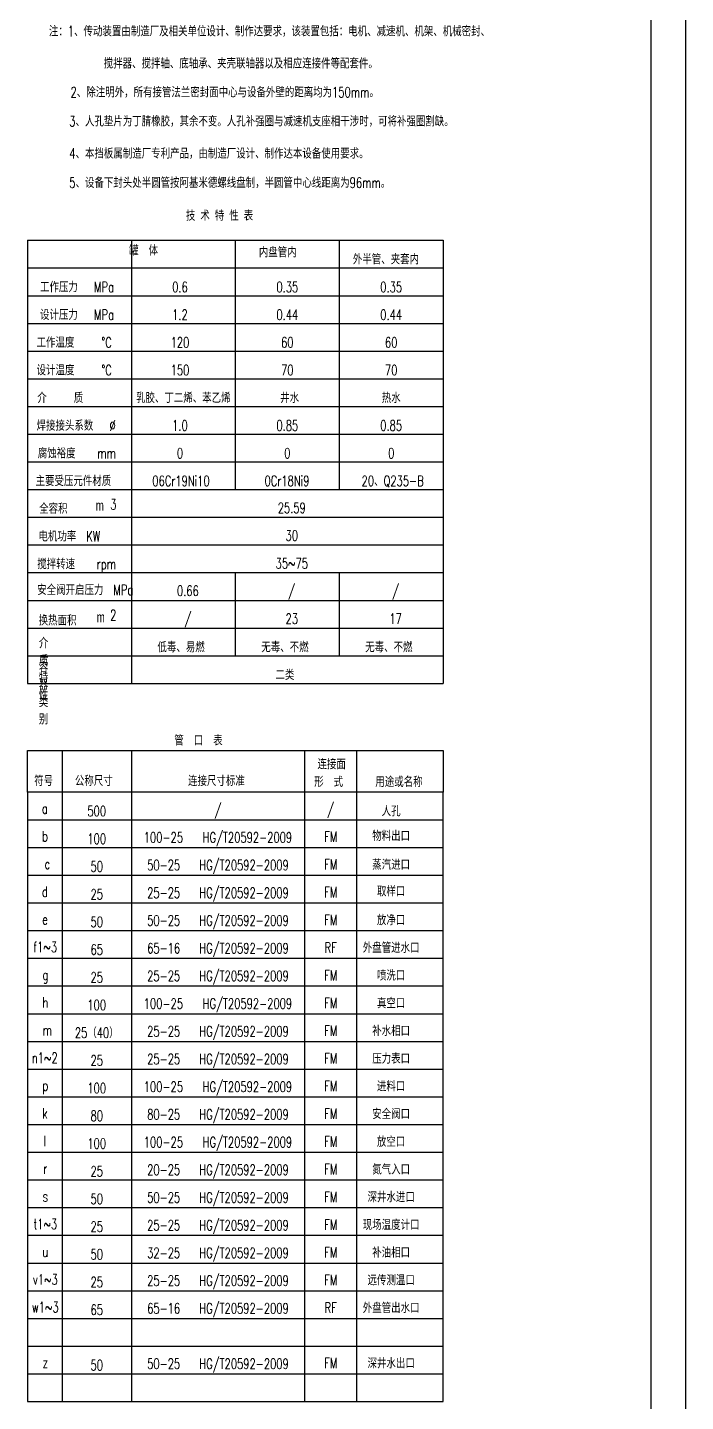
# Model space of a CAD drawing. Header units: millimetres. Extents: x 77471 to 131840, y -11230 to 75240.
# Drawn here: x 83530 to 86381, y -3735 to 2218 of the extents above; entities that cross this region are included whole.
import ezdxf
from ezdxf.enums import TextEntityAlignment as Align

# ---------------------------------------------------------------- set-up
doc = ezdxf.new("R2010")
doc.units = ezdxf.units.MM
doc.header["$LTSCALE"] = 10
doc.header["$MEASUREMENT"] = 0
for name, color, linetype in [('cdr_dim', 7, 'Continuous'), ('cdr_dwg1', 4, 'Continuous'), ('cdr_text', 7, 'Continuous')]:
    doc.layers.add(name, color=color, linetype=linetype)
doc.styles.add('HZ', font='ROMANS.shx', dxfattribs={"width": 0.7, "height": 45, "bigfont": 'HZ.shx'})

# ---------------------------------------------------------------- blocks, each defined once
blk = doc.blocks.new('jgb-l')
at = {"color": 4, "linetype": 'Continuous'}
for p, q in [((0, 0), (0, -8)), ((10, 0), (10, -8)), ((30, 0), (30, -8)), ((80, 0), (80, -8)), ((95, 0), (95, -8)), ((120, -8), (120, 0))]:
    blk.add_line(p, q, dxfattribs=at)
at = {"color": 7, "linetype": 'Continuous'}
blk.add_line((0, -8), (120, -8), dxfattribs=at)

msp = doc.modelspace()

# ---------------------------------------------------------------- linework, layer by layer
at = {"linetype": 'Continuous'}
for p, q in [((83530.2337, 1056.138), (85330.2337, 1056.138)), ((83530.2337, 936.138), (85330.2337, 936.138)), ((83530.2337, 816.138), (85330.2337, 816.138)), ((83530.2337, 696.138), (85330.2337, 696.138)), ((83530.2337, 576.138), (85330.2337, 576.138)), ((83530.2337, 336.138), (85330.2337, 336.138)), ((83530.2337, 216.138), (85330.2337, 216.138)), ((83530.2337, 96.138), (85330.2337, 96.138)), ((83530.2337, 96.138), (85330.2337, 96.138)), ((83530.2337, 96.138), (85330.2337, 96.138)), ((83530.2337, -23.862), (85330.2337, -23.862)), ((83530.2337, -143.862), (85330.2337, -143.862)), ((83530.2337, -143.862), (85330.2337, -143.862)), ((83530.2337, -143.862), (85330.2337, -143.862)), ((83530.2337, -263.862), (85330.2337, -263.862)), ((83530.2337, -263.862), (85330.2337, -263.862)), ((83530.2337, -263.862), (85330.2337, -263.862)), ((83530.2337, -383.862), (85330.2337, -383.862)), ((83530.2337, -383.862), (85330.2337, -383.862)), ((83530.2337, -503.862), (85330.2337, -503.862)), ((83530.2337, -503.862), (85330.2337, -503.862)), ((83530.2337, -623.862), (85330.2337, -623.862)), ((83530.2337, -914.4677), (85330.5538, -914.4677)), ((83530.2337, -1094.4997), (83530.2337, -914.4677)), ((83680.2604, -914.4677), (83680.2604, -1094.4997)), ((83980.3138, -914.4677), (83980.3138, -1094.4997)), ((84730.4471, -914.4677), (84730.4471, -1094.4997)), ((84955.4871, -914.4677), (84955.4871, -1094.4997)), ((85330.5538, -914.4677), (85330.5538, -1094.4997)), ((85330.5538, -1094.4997), (83530.2337, -1094.4997))]:
    msp.add_line(p, q, dxfattribs=at)
at = {"layer": 'cdr_dim', "linetype": 'Continuous'}
msp.add_line((86380.7138, 6020.4594), (86380.7138, -11229.5406), dxfattribs=at)
at = {"layer": 'cdr_dwg1', "linetype": 'Continuous'}
for p, q in [((86230.7138, 5870.4594), (86230.7138, -11079.5406)), ((83530.2337, 1296.138), (85330.2337, 1296.138)), ((83530.2337, 1296.138), (83530.2337, 96.138)), ((83980.2337, 1296.138), (83980.2337, -259.8962)), ((84430.2337, 1296.138), (84430.2337, 216.138)), ((84880.2337, 1296.138), (84880.2337, 216.138)), ((85330.2337, 1296.138), (85330.2337, 137.8265)), ((83530.2337, 1176.138), (85330.2337, 1176.138)), ((83530.2337, 1072.0781), (83530.2337, 352.0781)), ((83980.2337, 1075.1552), (83980.2337, -364.8448)), ((83980.2337, 1060.1038), (83980.2337, -259.8962)), ((83980.2337, 955.1552), (83980.2337, -623.862)), ((85330.2337, 981.7923), (85330.2337, -259.8962)), ((83530.2337, 940.1038), (83530.2337, -259.8962)), ((83980.2337, 940.1038), (83980.2337, -259.8962)), ((83530.2337, 835.1552), (83530.2337, -364.8448)), ((83980.2337, 835.1552), (83980.2337, -364.8448)), ((85330.2337, 876.8437), (85330.2337, -623.862)), ((85330.2337, 861.7923), (85330.2337, -259.8962)), ((83530.2337, 820.1038), (83530.2337, -259.8962)), ((83530.2337, 715.1552), (83530.2337, -364.8448)), ((83530.2337, 715.1552), (83530.2337, -364.8448)), ((85330.2337, 756.8437), (85330.2337, -364.8448)), ((83530.2337, 700.1038), (83530.2337, -259.8962)), ((83530.2337, 595.1552), (83530.2337, -364.8448)), ((83530.2337, 595.1552), (83530.2337, -364.8448)), ((83530.2337, 475.1552), (83530.2337, -364.8448)), ((83530.2337, 355.0524), (83530.2337, 262.0781)), ((83530.2337, 265.0524), (83530.2337, 172.0781)), ((83530.2337, 220.1038), (83530.2337, 96.138)), ((83530.2337, 175.0524), (83530.2337, 82.0781)), ((85330.2337, 137.8265), (85330.2337, 17.8265)), ((83530.2337, 104.0696), (83530.2337, -19.8962)), ((83530.2337, 25.0524), (83530.2337, -67.9219)), ((83530.2337, -19.8962), (83530.2337, -143.862)), ((83530.2337, -64.9476), (83530.2337, -157.9219)), ((85330.2337, -102.1735), (85330.2337, -222.1735)), ((84430.2337, -143.862), (84430.2337, -503.862)), ((84880.2337, -143.862), (84880.2337, -503.862)), ((83530.2337, -255.9304), (83530.2337, -379.8962)), ((83530.2337, -379.8962), (83530.2337, -503.862)), ((83530.2337, -394.9476), (83530.2337, -577.2561)), ((83530.2337, -499.8962), (83530.2337, -623.862)), ((83530.2337, -499.8962), (83530.2337, -623.862)), ((83530.2337, -514.9476), (83530.2337, -623.862)), ((83530.2337, -604.8448), (83530.2337, -623.862)), ((83530.2337, -619.8962), (83530.2337, -623.862))]:
    msp.add_line(p, q, dxfattribs=at)
at = {"layer": 'cdr_text', "linetype": 'Continuous'}
msp.add_line((83530.2337, 456.138), (85330.2337, 456.138), dxfattribs=at)

# ---------------------------------------------------------------- block references
at = {"linetype": 'Continuous', "xscale": 15.00266714062309, "yscale": 15.00266714062491, "zscale": 15.00266714062497}
for p in [(83530.2337, -1094.4997), (83530.2337, -1214.521), (83530.2337, -1334.5423), (83530.2337, -1454.5637), (83530.2337, -1574.585), (83530.2337, -1694.6064), (83530.2337, -1814.6277), (83530.2337, -1934.649), (83530.2337, -2054.6704), (83530.2337, -2174.6917), (83530.2337, -2294.713), (83530.2337, -2414.7344), (83530.2337, -2534.7557), (83530.2337, -2654.777), (83530.2337, -2774.7984), (83530.2337, -2894.8197), (83530.2337, -3014.8411), (83530.2337, -3134.8624), (83530.2337, -3254.8837), (83530.2337, -3374.9051), (83530.2337, -3494.9264), (83530.2337, -3614.9477)]:
    msp.add_blockref('jgb-l', p, dxfattribs=at)

# ---------------------------------------------------------------- texts
at = {"linetype": 'Continuous', "style": 'HZ', "width": 0.7}
for s, p in [('管  口  表', (84166.3667, -893.0604)), ('连接面', (84786.4802, -995.8642)), ('形  式', (84771.9909, -1072.5041))]:
    msp.add_text(s, height=45, dxfattribs=at).set_placement(p)
for s, p in [('符号', (83600.1996, -1068.2463)), ('公称尺寸', (83817.5192, -1068.2463)), ('连接尺寸标准', (84348.7684, -1068.2463)), ('用途或名称', (85139.3125, -1072.5041))]:
    msp.add_text(s, height=45, dxfattribs=at).set_placement(p, align=Align.CENTER)
at = {"color": 7, "linetype": 'Continuous', "insert": (84216.5484, 1425.7236), "char_height": 45, "attachment_point": 1, "style": 'HZ'}
msp.add_mtext('技 术 特 性 表', dxfattribs=at)
at = {"linetype": 'Continuous', "insert": (83927.3433, 1275.0426), "char_height": 45, "attachment_point": 1, "style": 'HZ'}
msp.add_mtext('  罐  体 ', dxfattribs=at)
at = {"color": 0, "linetype": 'Continuous', "insert": (84532.6098, 1266.9832), "char_height": 45, "attachment_point": 1, "style": 'HZ'}
msp.add_mtext('内盘管内', dxfattribs=at)
at = {"linetype": 'Continuous', "char_height": 45, "width": 36.2955, "attachment_point": 1, "style": 'HZ'}
for s, insert in [('3', (83889.1478, 174.699)), ('2', (83888.0612, -305.4775))]:
    msp.add_mtext(s, dxfattribs=dict(at, insert=insert))
at = {"layer": 'cdr_dim', "linetype": 'Continuous', "style": 'HZ', "width": 0.7}
for s, p in [('    注：1、传动装置由制造厂及相关单位设计、制作达要求，该装置包括：电机、减速机、机架、机械密封、', (83529.2143, 2179.5323)), ('搅拌器、搅拌轴、底轴承、夹壳联轴器以及相应连接件等配套件。', (83860.2887, 2040.2218)), ('        2、除注明外，所有接管法兰密封面中心与设备外壁的距离均为150mm。', (83529.2143, 1915.1996)), ('        3、人孔垫片为丁腈橡胶，其余不变。人孔补强圈与减速机支座相干涉时，可将补强圈割缺。', (83523.5382, 1789.4016)), ('        4、本挡板属制造厂专利产品，由制造厂设计、制作达本设备使用要求。', (83523.5382, 1650.0272)), ('        5、设备下封头处半圆管按阿基米德螺线盘制，半圆管中心线距离为96mm。', (83523.5382, 1523.1735))]:
    msp.add_text(s, height=45, dxfattribs=at).set_placement(p)
at = {"layer": 'cdr_dim', "color": 0, "linetype": 'Continuous', "style": 'HZ', "width": 0.7}
msp.add_text('外半管、夹套内', height=45, dxfattribs=at).set_placement((84939.8024, 1191.9832))
at = {"layer": 'cdr_text', "linetype": 'Continuous', "style": 'HZ', "width": 0.7}
for s, p in [('工作压力   MPa', (83744.8223, 1071.138)), ('0.6', (84190.7383, 1071.138)), ('设计压力   MPa', (83744.8223, 951.138)), ('1.2', (84190.7383, 951.138)), ('工作温度     %%DC', (83732.519, 831.138)), ('120', (84190.7383, 831.138)), ('设计温度     %%DC', (83732.519, 711.138)), ('150', (84190.7383, 711.138)), ('介     质', (83672.3258, 591.138)), ('乳胶、丁二烯、苯乙烯', (84205.201, 591.138)), ('焊接接头系数   %%C', (83741.0644, 471.138)), ('1.0', (84190.7383, 471.138)), ('腐蚀裕度    mm', (83744.1403, 351.138)), ('0', (84190.7383, 351.138)), ('0', (84655.815, 351.138)), ('0', (85105.815, 351.138)), ('主要受压元件材质', (83729.2316, 231.138)), ('06Cr19Ni10', (84195.2496, 231.138)), ('0Cr18Ni9', (84654.2495, 231.138)), ('20、Q235-B', (85112.0663, 231.138)), ('全容积', (83642.3349, 111.138)), ('25.59', (84675.0932, 114.0889)), ('电机功率  KW', (83711.7341, -8.862)), ('30', (84675.0932, -5.9111)), ('搅拌转速    rpm', (83743.2842, -128.862)), ('35~75', (84675.0932, -125.9111)), ('安全阀开启压力  MPa', (83780.614, -240.9304)), ('0.66', (84225.0932, -244.8962)), ('/', (84675.0932, -244.8962)), ('/', (85125.0932, -244.8962)), ('换热面积', (83660.6916, -372.8278)), ('/', (84225.0932, -364.8962)), ('23', (84675.0932, -365.9111)), ('17', (85125.0932, -365.9111)), ('低毒、易燃', (84195.5332, -488.8442)), ('无毒、不燃', (84645.5332, -488.8442)), ('无毒、不燃', (85095.5332, -488.8442)), ('二类', (84645.5332, -608.8442)), ('a ', (83616.3939, -1188.3195)), ('500', (83830.2871, -1199.5183)), ('/', (84355.3804, -1193.4669)), ('/', (84843.8817, -1190.6265)), ('人孔', (85105.5138, -1199.5183)), ('b', (83606.0094, -1308.3408)), ('100', (83830.2871, -1319.5397)), ('100-25   HG/T20592-2009', (84355.3804, -1313.4882)), ('FM', (84843.8817, -1310.6478)), ('物料出口', (85105.5138, -1306.8177)), ('c', (83616.3939, -1428.3622)), ('50', (83830.2871, -1439.561)), ('50-25   HG/T20592-2009', (84355.3804, -1433.5096)), ('FM', (84843.8817, -1430.6691)), ('蒸汽进口', (85105.5138, -1431.3404)), ('d', (83605.7573, -1548.3835)), ('25', (83830.2871, -1559.5823)), ('25-25   HG/T20592-2009', (84355.3804, -1553.5309)), ('FM', (84843.8817, -1550.6905)), ('取样口', (85105.5138, -1546.8604)), ('e', (83605.9309, -1668.4048)), ('50', (83830.2871, -1679.6037)), ('50-25   HG/T20592-2009', (84355.3804, -1673.5522)), ('FM', (84843.8817, -1670.7118)), ('放净口', (85105.5138, -1671.3831)), ('f1~3', (83607.1387, -1788.4262)), ('65', (83830.2871, -1799.625)), ('65-16   HG/T20592-2009', (84355.3804, -1793.5736)), ('RF', (84843.8817, -1790.7331)), ('外盘管进水口', (85105.5138, -1791.4044)), ('g', (83607.8711, -1908.4475)), ('25', (83830.2871, -1919.6464)), ('25-25   HG/T20592-2009', (84355.3804, -1913.5949)), ('FM', (84843.8817, -1910.7545)), ('喷洗口', (85105.5138, -1911.4257)), ('h', (83607.4972, -2028.4689)), ('100', (83830.2871, -2039.6677)), ('100-25   HG/T20592-2009', (84355.3804, -2033.6162)), ('FM', (84843.8817, -2030.7758)), ('真空口', (85105.5138, -2031.4471)), ('m', (83616.3939, -2148.4902)), ('25（40）', (83830.2871, -2159.689)), ('25-25   HG/T20592-2009', (84355.3804, -2153.6376)), ('FM', (84843.8817, -2150.7972)), ('补水相口', (85105.5138, -2151.4684)), ('n1~2', (83605.0306, -2268.5115)), ('25', (83830.2871, -2279.7104)), ('25-25   HG/T20592-2009', (84355.3804, -2273.6589)), ('FM', (84843.8817, -2270.8185)), ('压力表口', (85105.5138, -2271.4897)), ('p', (83607.4972, -2388.5329)), ('100', (83830.2871, -2399.7317)), ('100-25   HG/T20592-2009', (84355.3804, -2393.6803)), ('FM', (84843.8817, -2390.8398)), ('进料口', (85105.5138, -2391.5111)), ('k', (83605.9309, -2508.5542)), ('80', (83830.2871, -2519.753)), ('80-25   HG/T20592-2009', (84355.3804, -2513.7016)), ('FM', (84843.8817, -2510.8612)), ('安全阀口', (85105.5138, -2511.5324)), ('l', (83605.9309, -2628.5755)), ('100', (83830.2871, -2639.7744)), ('100-25   HG/T20592-2009', (84355.3804, -2633.7229)), ('FM', (84843.8817, -2630.8825)), ('放空口', (85105.5138, -2631.5537)), ('r', (83607.1387, -2748.5969)), ('25', (83830.2871, -2759.7957)), ('20-25   HG/T20592-2009', (84355.3804, -2753.7443)), ('FM', (84843.8817, -2750.9038)), ('氮气入口', (85105.5138, -2751.5751)), ('s', (83607.4972, -2868.6182)), ('50', (83830.2871, -2879.8171)), ('50-25   HG/T20592-2009', (84355.3804, -2873.7656)), ('FM', (84843.8817, -2870.9252)), ('深井水进口', (85105.5138, -2871.5964)), ('t1~3', (83607.4972, -2988.6396)), ('25', (83830.2871, -2999.8384)), ('25-25   HG/T20592-2009', (84355.3804, -2993.7869)), ('FM', (84843.8817, -2990.9465)), ('现场温度计口', (85105.5138, -2991.6178)), ('u', (83607.4972, -3108.6609)), ('50', (83830.2871, -3119.8597)), ('32-25   HG/T20592-2009', (84355.3804, -3113.8083)), ('FM', (84843.8817, -3110.9679)), ('补油相口', (85105.5138, -3111.6391)), ('v1~3', (83607.4972, -3228.6822)), ('25', (83830.2871, -3239.8811)), ('25-25   HG/T20592-2009', (84355.3804, -3233.8296)), ('FM', (84843.8817, -3230.9892)), ('远传测温口', (85105.5138, -3231.6604)), ('w1~3', (83607.4972, -3348.7036)), ('65', (83830.2871, -3359.9024)), ('65-16   HG/T20592-2009', (84355.3804, -3353.851)), ('RF', (84843.8817, -3351.0105)), ('外盘管出水口', (85105.5138, -3351.6818)), ('z', (83607.4972, -3588.7462)), ('50', (83830.2871, -3599.9451)), ('50-25   HG/T20592-2009', (84355.3804, -3593.8936)), ('FM', (84843.8817, -3591.0532)), ('深井水出口', (85105.5138, -3591.7244))]:
    msp.add_text(s, height=45, dxfattribs=at).set_placement(p, align=Align.CENTER)
at = {"layer": 'cdr_text', "color": 0, "linetype": 'Continuous', "style": 'HZ', "width": 0.7}
for s, p in [('0.35', (84655.815, 1071.138)), ('0.35', (85105.815, 1071.138)), ('0.44', (84655.815, 951.138)), ('0.44', (85105.815, 951.138)), ('60', (84655.815, 831.138)), ('60', (85105.815, 831.138)), ('70', (84655.815, 711.138)), ('70', (85105.815, 711.138)), ('井水', (84665.8798, 591.138)), ('热水', (85105.9472, 591.138)), ('0.85', (84655.815, 471.138)), ('0.85', (85105.815, 471.138))]:
    msp.add_text(s, height=45, dxfattribs=at).set_placement(p, align=Align.CENTER)
at = {"layer": 'cdr_text', "linetype": 'Continuous', "char_height": 45, "attachment_point": 1, "style": 'HZ'}
for insert in [(83825.955, 169.2456), (83830.0197, -314.7202)]:
    msp.add_mtext('{\\fSystem|b0|i0|c0|p33;m}', dxfattribs=dict(at, insert=insert))
for s, insert, width in [('介质特性', (83579.5072, -426.2713), 1.2), ('容器类别', (83579.5072, -531.2199), 0.9)]:
    msp.add_mtext(s, dxfattribs=dict(at, insert=insert, width=width))

doc.saveas('drawing.dxf')
